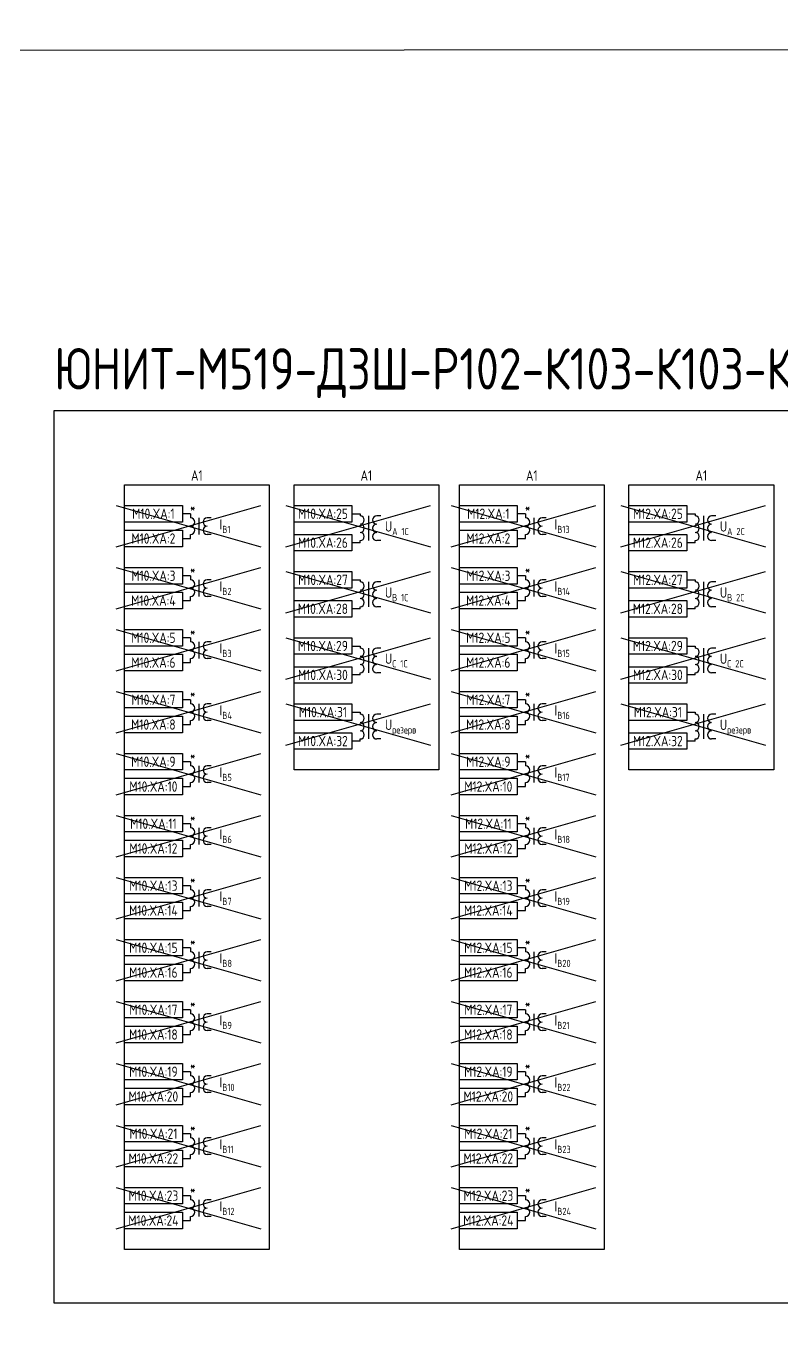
# Model space of a CAD drawing. Header units: millimetres. Extents: x -1315 to 7958, y -96 to 618.
# Drawn here: x -1056.3 to -873.5, y 303 to 618 of the extents above; entities that cross this region are included whole.
import ezdxf

# ---------------------------------------------------------------- set-up
doc = ezdxf.new("R2010")
doc.units = ezdxf.units.MM
doc.styles.add('Gost_type_A', font='GOST_A.TTF')

msp = doc.modelspace()

# ---------------------------------------------------------------- linework, layer by layer
at = {"color": 210}
for p, q in [((-1034.54, 502), (-999.54, 492)), ((-1034.54, 492), (-999.54, 502)), ((-993.54, 502), (-958.54, 492)), ((-993.54, 492), (-958.54, 502)), ((-953.54, 502), (-918.54, 492)), ((-953.54, 492), (-918.54, 502)), ((-912.54, 502), (-877.54, 492)), ((-912.54, 492), (-877.54, 502)), ((-1034.54, 487), (-999.54, 477)), ((-1034.54, 477), (-999.54, 487)), ((-993.54, 486), (-958.54, 476)), ((-993.54, 476), (-958.54, 486)), ((-953.54, 487), (-918.54, 477)), ((-953.54, 477), (-918.54, 487)), ((-912.54, 486), (-877.54, 476)), ((-912.54, 476), (-877.54, 486)), ((-1034.54, 472), (-999.54, 462)), ((-1034.54, 462), (-999.54, 472)), ((-993.54, 470), (-958.54, 460)), ((-993.54, 460), (-958.54, 470)), ((-953.54, 472), (-918.54, 462)), ((-953.54, 462), (-918.54, 472)), ((-912.54, 470), (-877.54, 460)), ((-912.54, 460), (-877.54, 470)), ((-1034.54, 457), (-999.54, 447)), ((-1034.54, 447), (-999.54, 457)), ((-953.54, 457), (-918.54, 447)), ((-953.54, 447), (-918.54, 457)), ((-1034.54, 442), (-999.54, 432)), ((-1034.54, 432), (-999.54, 442)), ((-953.54, 442), (-918.54, 432)), ((-953.54, 432), (-918.54, 442)), ((-1034.54, 427), (-999.54, 417)), ((-1034.54, 417), (-999.54, 427)), ((-953.54, 427), (-918.54, 417)), ((-953.54, 417), (-918.54, 427)), ((-1034.54, 412), (-999.54, 402)), ((-1034.54, 402), (-999.54, 412)), ((-953.54, 412), (-918.54, 402)), ((-953.54, 402), (-918.54, 412)), ((-1034.54, 397), (-999.54, 387)), ((-1034.54, 387), (-999.54, 397)), ((-1034.54, 382), (-999.54, 372)), ((-1034.54, 372), (-999.54, 382)), ((-1034.54, 367), (-999.54, 357)), ((-1034.54, 357), (-999.54, 367)), ((-1034.54, 352), (-999.54, 342)), ((-1034.54, 342), (-999.54, 352)), ((-1034.54, 337), (-999.54, 327)), ((-1034.54, 327), (-999.54, 337))]:
    msp.add_line(p, q, dxfattribs=at)
for p, q in [((-1016.54, 500), (-1018.54, 500)), ((-935.54, 500), (-937.54, 500)), ((-1018.54, 494), (-1016.54, 494)), ((-937.54, 494), (-935.54, 494)), ((-1016.54, 485), (-1018.54, 485)), ((-935.54, 485), (-937.54, 485)), ((-1018.54, 479), (-1016.54, 479)), ((-937.54, 479), (-935.54, 479)), ((-1016.54, 470), (-1018.54, 470)), ((-935.54, 470), (-937.54, 470)), ((-1018.54, 464), (-1016.54, 464)), ((-937.54, 464), (-935.54, 464)), ((-1016.54, 455), (-1018.54, 455)), ((-935.54, 455), (-937.54, 455)), ((-1018.54, 449), (-1016.54, 449)), ((-937.54, 449), (-935.54, 449)), ((-1016.54, 440), (-1018.54, 440)), ((-935.54, 440), (-937.54, 440)), ((-1018.54, 434), (-1016.54, 434)), ((-937.54, 434), (-935.54, 434)), ((-1016.54, 425), (-1018.54, 425)), ((-935.54, 425), (-937.54, 425)), ((-1018.54, 419), (-1016.54, 419)), ((-937.54, 419), (-935.54, 419)), ((-1016.54, 410), (-1018.54, 410)), ((-935.54, 410), (-937.54, 410)), ((-1018.54, 404), (-1016.54, 404)), ((-937.54, 404), (-935.54, 404)), ((-1016.54, 395), (-1018.54, 395)), ((-935.54, 395), (-937.54, 395)), ((-1018.54, 389), (-1016.54, 389)), ((-937.54, 389), (-935.54, 389)), ((-1016.54, 380), (-1018.54, 380)), ((-935.54, 380), (-937.54, 380)), ((-1018.54, 374), (-1016.54, 374)), ((-937.54, 374), (-935.54, 374)), ((-1016.54, 365), (-1018.54, 365)), ((-935.54, 365), (-937.54, 365)), ((-1018.54, 359), (-1016.54, 359)), ((-937.54, 359), (-935.54, 359)), ((-1016.54, 350), (-1018.54, 350)), ((-935.54, 350), (-937.54, 350)), ((-1018.54, 344), (-1016.54, 344)), ((-937.54, 344), (-935.54, 344)), ((-1016.54, 335), (-1018.54, 335)), ((-935.54, 335), (-937.54, 335)), ((-1018.54, 329), (-1016.54, 329)), ((-937.54, 329), (-935.54, 329))]:
    msp.add_line(p, q)
at = {"ltscale": 4}
for p, q in [((-1016.54, 500), (-1016.54, 499)), ((-1016.54, 499.5), (-1016.54, 499)), ((-1014.54, 499), (-1014.54, 495)), ((-1014.54, 499), (-1014.54, 495)), ((-1011.54, 499), (-1012.54, 499)), ((-1011.54, 499), (-1012.54, 499)), ((-977.54, 500), (-975.54, 500)), ((-975.54, 500), (-975.54, 499.5)), ((-975.54, 500), (-975.54, 499.5)), ((-973.54, 499.5), (-973.54, 495.5)), ((-970.54, 499.5), (-971.54, 499.5)), ((-935.54, 500), (-935.54, 499)), ((-935.54, 499.5), (-935.54, 499)), ((-933.54, 499), (-933.54, 495)), ((-933.54, 499), (-933.54, 495)), ((-930.54, 499), (-931.54, 499)), ((-930.54, 499), (-931.54, 499)), ((-896.54, 500), (-894.54, 500)), ((-894.54, 500), (-894.54, 499.5)), ((-894.54, 500), (-894.54, 499.5)), ((-892.54, 499.5), (-892.54, 495.5)), ((-889.54, 499.5), (-890.54, 499.5)), ((-1016.54, 494), (-1016.54, 495)), ((-1011.54, 495), (-1012.54, 495)), ((-1011.54, 495), (-1012.54, 495)), ((-973.54, 497.5), (-973.54, 493.5)), ((-935.54, 494), (-935.54, 495)), ((-930.54, 495), (-931.54, 495)), ((-930.54, 495), (-931.54, 495)), ((-892.54, 497.5), (-892.54, 493.5)), ((-975.54, 493), (-977.54, 493)), ((-975.54, 493), (-975.54, 493.5)), ((-970.54, 493.5), (-971.54, 493.5)), ((-894.54, 493), (-896.54, 493)), ((-894.54, 493), (-894.54, 493.5)), ((-889.54, 493.5), (-890.54, 493.5)), ((-1016.54, 485), (-1016.54, 484)), ((-1016.54, 484.5), (-1016.54, 484)), ((-1014.54, 484), (-1014.54, 480)), ((-1014.54, 484), (-1014.54, 480)), ((-1011.54, 484), (-1012.54, 484)), ((-1011.54, 484), (-1012.54, 484)), ((-977.54, 484), (-975.54, 484)), ((-975.54, 484), (-975.54, 483.5)), ((-975.54, 484), (-975.54, 483.5)), ((-973.54, 483.5), (-973.54, 479.5)), ((-970.54, 483.5), (-971.54, 483.5)), ((-935.54, 485), (-935.54, 484)), ((-935.54, 484.5), (-935.54, 484)), ((-933.54, 484), (-933.54, 480)), ((-933.54, 484), (-933.54, 480)), ((-930.54, 484), (-931.54, 484)), ((-930.54, 484), (-931.54, 484)), ((-896.54, 484), (-894.54, 484)), ((-894.54, 484), (-894.54, 483.5)), ((-894.54, 484), (-894.54, 483.5)), ((-892.54, 483.5), (-892.54, 479.5)), ((-889.54, 483.5), (-890.54, 483.5)), ((-1016.54, 479), (-1016.54, 480)), ((-1011.54, 480), (-1012.54, 480)), ((-1011.54, 480), (-1012.54, 480)), ((-973.54, 481.5), (-973.54, 477.5)), ((-935.54, 479), (-935.54, 480)), ((-930.54, 480), (-931.54, 480)), ((-930.54, 480), (-931.54, 480)), ((-892.54, 481.5), (-892.54, 477.5)), ((-975.54, 477), (-977.54, 477)), ((-975.54, 477), (-975.54, 477.5)), ((-970.54, 477.5), (-971.54, 477.5)), ((-894.54, 477), (-896.54, 477)), ((-894.54, 477), (-894.54, 477.5)), ((-889.54, 477.5), (-890.54, 477.5)), ((-1016.54, 470), (-1016.54, 469)), ((-1016.54, 469.5), (-1016.54, 469)), ((-935.54, 470), (-935.54, 469)), ((-935.54, 469.5), (-935.54, 469)), ((-1014.54, 469), (-1014.54, 465)), ((-1014.54, 469), (-1014.54, 465)), ((-1011.54, 469), (-1012.54, 469)), ((-1011.54, 469), (-1012.54, 469)), ((-977.54, 468), (-975.54, 468)), ((-975.54, 468), (-975.54, 467.5)), ((-975.54, 468), (-975.54, 467.5)), ((-973.54, 467.5), (-973.54, 463.5)), ((-970.54, 467.5), (-971.54, 467.5)), ((-933.54, 469), (-933.54, 465)), ((-933.54, 469), (-933.54, 465)), ((-930.54, 469), (-931.54, 469)), ((-930.54, 469), (-931.54, 469)), ((-896.54, 468), (-894.54, 468)), ((-894.54, 468), (-894.54, 467.5)), ((-894.54, 468), (-894.54, 467.5)), ((-892.54, 467.5), (-892.54, 463.5)), ((-889.54, 467.5), (-890.54, 467.5)), ((-1016.54, 464), (-1016.54, 465)), ((-1011.54, 465), (-1012.54, 465)), ((-1011.54, 465), (-1012.54, 465)), ((-973.54, 465.5), (-973.54, 461.5)), ((-935.54, 464), (-935.54, 465)), ((-930.54, 465), (-931.54, 465)), ((-930.54, 465), (-931.54, 465)), ((-892.54, 465.5), (-892.54, 461.5)), ((-975.54, 461), (-977.54, 461)), ((-975.54, 461), (-975.54, 461.5)), ((-970.54, 461.5), (-971.54, 461.5)), ((-894.54, 461), (-896.54, 461)), ((-894.54, 461), (-894.54, 461.5)), ((-889.54, 461.5), (-890.54, 461.5)), ((-1016.54, 455), (-1016.54, 454)), ((-1016.54, 454.5), (-1016.54, 454)), ((-1014.54, 454), (-1014.54, 450)), ((-1014.54, 454), (-1014.54, 450)), ((-1011.54, 454), (-1012.54, 454)), ((-1011.54, 454), (-1012.54, 454)), ((-935.54, 455), (-935.54, 454)), ((-935.54, 454.5), (-935.54, 454)), ((-933.54, 454), (-933.54, 450)), ((-933.54, 454), (-933.54, 450)), ((-930.54, 454), (-931.54, 454)), ((-930.54, 454), (-931.54, 454)), ((-977.54, 452), (-975.54, 452)), ((-975.54, 452), (-975.54, 451.5)), ((-975.54, 452), (-975.54, 451.5)), ((-973.54, 451.5), (-973.54, 447.5)), ((-970.54, 451.5), (-971.54, 451.5)), ((-896.54, 452), (-894.54, 452)), ((-894.54, 452), (-894.54, 451.5)), ((-894.54, 452), (-894.54, 451.5)), ((-892.54, 451.5), (-892.54, 447.5)), ((-889.54, 451.5), (-890.54, 451.5)), ((-1016.54, 449), (-1016.54, 450)), ((-1011.54, 450), (-1012.54, 450)), ((-1011.54, 450), (-1012.54, 450)), ((-973.54, 449.5), (-973.54, 445.5)), ((-935.54, 449), (-935.54, 450)), ((-930.54, 450), (-931.54, 450)), ((-930.54, 450), (-931.54, 450)), ((-892.54, 449.5), (-892.54, 445.5)), ((-975.54, 445), (-977.54, 445)), ((-975.54, 445), (-975.54, 445.5)), ((-970.54, 445.5), (-971.54, 445.5)), ((-894.54, 445), (-896.54, 445)), ((-894.54, 445), (-894.54, 445.5)), ((-889.54, 445.5), (-890.54, 445.5)), ((-1016.54, 440), (-1016.54, 439)), ((-1016.54, 439.5), (-1016.54, 439)), ((-1014.54, 439), (-1014.54, 435)), ((-1014.54, 439), (-1014.54, 435)), ((-1011.54, 439), (-1012.54, 439)), ((-1011.54, 439), (-1012.54, 439)), ((-935.54, 440), (-935.54, 439)), ((-935.54, 439.5), (-935.54, 439)), ((-933.54, 439), (-933.54, 435)), ((-933.54, 439), (-933.54, 435)), ((-930.54, 439), (-931.54, 439)), ((-930.54, 439), (-931.54, 439)), ((-1016.54, 434), (-1016.54, 435)), ((-1011.54, 435), (-1012.54, 435)), ((-1011.54, 435), (-1012.54, 435)), ((-935.54, 434), (-935.54, 435)), ((-930.54, 435), (-931.54, 435)), ((-930.54, 435), (-931.54, 435)), ((-1016.54, 425), (-1016.54, 424)), ((-1016.54, 424.5), (-1016.54, 424)), ((-1014.54, 424), (-1014.54, 420)), ((-1014.54, 424), (-1014.54, 420)), ((-1011.54, 424), (-1012.54, 424)), ((-1011.54, 424), (-1012.54, 424)), ((-935.54, 425), (-935.54, 424)), ((-935.54, 424.5), (-935.54, 424)), ((-933.54, 424), (-933.54, 420)), ((-933.54, 424), (-933.54, 420)), ((-930.54, 424), (-931.54, 424)), ((-930.54, 424), (-931.54, 424)), ((-1016.54, 419), (-1016.54, 420)), ((-1011.54, 420), (-1012.54, 420)), ((-1011.54, 420), (-1012.54, 420)), ((-935.54, 419), (-935.54, 420)), ((-930.54, 420), (-931.54, 420)), ((-930.54, 420), (-931.54, 420)), ((-1016.54, 410), (-1016.54, 409)), ((-1016.54, 409.5), (-1016.54, 409)), ((-935.54, 410), (-935.54, 409)), ((-935.54, 409.5), (-935.54, 409)), ((-1014.54, 409), (-1014.54, 405)), ((-1014.54, 409), (-1014.54, 405)), ((-1011.54, 409), (-1012.54, 409)), ((-1011.54, 409), (-1012.54, 409)), ((-933.54, 409), (-933.54, 405)), ((-933.54, 409), (-933.54, 405)), ((-930.54, 409), (-931.54, 409)), ((-930.54, 409), (-931.54, 409)), ((-1016.54, 404), (-1016.54, 405)), ((-1011.54, 405), (-1012.54, 405)), ((-1011.54, 405), (-1012.54, 405)), ((-935.54, 404), (-935.54, 405)), ((-930.54, 405), (-931.54, 405)), ((-930.54, 405), (-931.54, 405)), ((-1016.54, 395), (-1016.54, 394)), ((-1016.54, 394.5), (-1016.54, 394)), ((-1014.54, 394), (-1014.54, 390)), ((-1014.54, 394), (-1014.54, 390)), ((-1011.54, 394), (-1012.54, 394)), ((-1011.54, 394), (-1012.54, 394)), ((-935.54, 395), (-935.54, 394)), ((-935.54, 394.5), (-935.54, 394)), ((-933.54, 394), (-933.54, 390)), ((-933.54, 394), (-933.54, 390)), ((-930.54, 394), (-931.54, 394)), ((-930.54, 394), (-931.54, 394)), ((-1016.54, 389), (-1016.54, 390)), ((-1011.54, 390), (-1012.54, 390)), ((-1011.54, 390), (-1012.54, 390)), ((-935.54, 389), (-935.54, 390)), ((-930.54, 390), (-931.54, 390)), ((-930.54, 390), (-931.54, 390)), ((-1016.54, 380), (-1016.54, 379)), ((-1016.54, 379.5), (-1016.54, 379)), ((-1014.54, 379), (-1014.54, 375)), ((-1014.54, 379), (-1014.54, 375)), ((-1011.54, 379), (-1012.54, 379)), ((-1011.54, 379), (-1012.54, 379)), ((-935.54, 380), (-935.54, 379)), ((-935.54, 379.5), (-935.54, 379)), ((-933.54, 379), (-933.54, 375)), ((-933.54, 379), (-933.54, 375)), ((-930.54, 379), (-931.54, 379)), ((-930.54, 379), (-931.54, 379)), ((-1016.54, 374), (-1016.54, 375)), ((-1011.54, 375), (-1012.54, 375)), ((-1011.54, 375), (-1012.54, 375)), ((-935.54, 374), (-935.54, 375)), ((-930.54, 375), (-931.54, 375)), ((-930.54, 375), (-931.54, 375)), ((-1016.54, 365), (-1016.54, 364)), ((-1016.54, 364.5), (-1016.54, 364)), ((-1014.54, 364), (-1014.54, 360)), ((-1014.54, 364), (-1014.54, 360)), ((-1011.54, 364), (-1012.54, 364)), ((-1011.54, 364), (-1012.54, 364)), ((-935.54, 365), (-935.54, 364)), ((-935.54, 364.5), (-935.54, 364)), ((-933.54, 364), (-933.54, 360)), ((-933.54, 364), (-933.54, 360)), ((-930.54, 364), (-931.54, 364)), ((-930.54, 364), (-931.54, 364)), ((-1016.54, 359), (-1016.54, 360)), ((-1011.54, 360), (-1012.54, 360)), ((-1011.54, 360), (-1012.54, 360)), ((-935.54, 359), (-935.54, 360)), ((-930.54, 360), (-931.54, 360)), ((-930.54, 360), (-931.54, 360)), ((-1016.54, 350), (-1016.54, 349)), ((-935.54, 350), (-935.54, 349)), ((-1016.54, 349.5), (-1016.54, 349)), ((-1014.54, 349), (-1014.54, 345)), ((-1014.54, 349), (-1014.54, 345)), ((-1011.54, 349), (-1012.54, 349)), ((-1011.54, 349), (-1012.54, 349)), ((-935.54, 349.5), (-935.54, 349)), ((-933.54, 349), (-933.54, 345)), ((-933.54, 349), (-933.54, 345)), ((-930.54, 349), (-931.54, 349)), ((-930.54, 349), (-931.54, 349)), ((-1016.54, 344), (-1016.54, 345)), ((-1011.54, 345), (-1012.54, 345)), ((-1011.54, 345), (-1012.54, 345)), ((-935.54, 344), (-935.54, 345)), ((-930.54, 345), (-931.54, 345)), ((-930.54, 345), (-931.54, 345)), ((-1016.54, 335), (-1016.54, 334)), ((-1016.54, 334.5), (-1016.54, 334)), ((-1014.54, 334), (-1014.54, 330)), ((-1014.54, 334), (-1014.54, 330)), ((-1011.54, 334), (-1012.54, 334)), ((-1011.54, 334), (-1012.54, 334)), ((-935.54, 335), (-935.54, 334)), ((-935.54, 334.5), (-935.54, 334)), ((-933.54, 334), (-933.54, 330)), ((-933.54, 334), (-933.54, 330)), ((-930.54, 334), (-931.54, 334)), ((-930.54, 334), (-931.54, 334)), ((-1016.54, 329), (-1016.54, 330)), ((-1011.54, 330), (-1012.54, 330)), ((-1011.54, 330), (-1012.54, 330)), ((-935.54, 329), (-935.54, 330)), ((-930.54, 330), (-931.54, 330)), ((-930.54, 330), (-931.54, 330))]:
    msp.add_line(p, q, dxfattribs=at)
at = {"color": 92}
for p, q in [((-993.54, 454), (-958.54, 444)), ((-993.54, 444), (-958.54, 454)), ((-912.54, 454), (-877.54, 444)), ((-912.54, 444), (-877.54, 454)), ((-953.54, 397), (-918.54, 387)), ((-953.54, 387), (-918.54, 397)), ((-953.54, 382), (-918.54, 372)), ((-953.54, 372), (-918.54, 382)), ((-953.54, 367), (-918.54, 357)), ((-953.54, 357), (-918.54, 367)), ((-953.54, 352), (-918.54, 342)), ((-953.54, 342), (-918.54, 352)), ((-953.54, 337), (-918.54, 327)), ((-953.54, 327), (-918.54, 337))]:
    msp.add_line(p, q, dxfattribs=at)
for points in [[(-1315, 612), (7958.16, 618), (7958.16, -90), (-1315, -96)], [(-1049.54, 525), (5.46, 525), (5.46, 309), (-1049.54, 309)], [(-1032.54, 507), (-997.54, 507), (-997.54, 322), (-1032.54, 322)], [(-991.54, 507), (-956.54, 507), (-956.54, 438), (-991.54, 438)], [(-951.54, 507), (-916.54, 507), (-916.54, 322), (-951.54, 322)], [(-910.54, 507), (-875.54, 507), (-875.54, 438), (-910.54, 438)], [(-1032.54, 502), (-1018.54, 502), (-1018.54, 498), (-1032.54, 498)], [(-991.54, 502), (-977.54, 502), (-977.54, 498), (-991.54, 498)], [(-951.54, 502), (-937.54, 502), (-937.54, 498), (-951.54, 498)], [(-910.54, 502), (-896.54, 502), (-896.54, 498), (-910.54, 498)], [(-1032.54, 496), (-1018.54, 496), (-1018.54, 492), (-1032.54, 492)], [(-991.54, 495), (-977.54, 495), (-977.54, 491), (-991.54, 491)], [(-951.54, 496), (-937.54, 496), (-937.54, 492), (-951.54, 492)], [(-910.54, 495), (-896.54, 495), (-896.54, 491), (-910.54, 491)], [(-1032.54, 487), (-1018.54, 487), (-1018.54, 483), (-1032.54, 483)], [(-991.54, 486), (-977.54, 486), (-977.54, 482), (-991.54, 482)], [(-951.54, 487), (-937.54, 487), (-937.54, 483), (-951.54, 483)], [(-910.54, 486), (-896.54, 486), (-896.54, 482), (-910.54, 482)], [(-1032.54, 481), (-1018.54, 481), (-1018.54, 477), (-1032.54, 477)], [(-991.54, 479), (-977.54, 479), (-977.54, 475), (-991.54, 475)], [(-951.54, 481), (-937.54, 481), (-937.54, 477), (-951.54, 477)], [(-910.54, 479), (-896.54, 479), (-896.54, 475), (-910.54, 475)], [(-1032.54, 472), (-1018.54, 472), (-1018.54, 468), (-1032.54, 468)], [(-991.54, 470), (-977.54, 470), (-977.54, 466), (-991.54, 466)], [(-951.54, 472), (-937.54, 472), (-937.54, 468), (-951.54, 468)], [(-910.54, 470), (-896.54, 470), (-896.54, 466), (-910.54, 466)], [(-1032.54, 466), (-1018.54, 466), (-1018.54, 462), (-1032.54, 462)], [(-951.54, 466), (-937.54, 466), (-937.54, 462), (-951.54, 462)], [(-991.54, 463), (-977.54, 463), (-977.54, 459), (-991.54, 459)], [(-910.54, 463), (-896.54, 463), (-896.54, 459), (-910.54, 459)], [(-1032.54, 457), (-1018.54, 457), (-1018.54, 453), (-1032.54, 453)], [(-951.54, 457), (-937.54, 457), (-937.54, 453), (-951.54, 453)], [(-991.54, 454), (-977.54, 454), (-977.54, 450), (-991.54, 450)], [(-910.54, 454), (-896.54, 454), (-896.54, 450), (-910.54, 450)], [(-1032.54, 451), (-1018.54, 451), (-1018.54, 447), (-1032.54, 447)], [(-951.54, 451), (-937.54, 451), (-937.54, 447), (-951.54, 447)], [(-991.54, 447), (-977.54, 447), (-977.54, 443), (-991.54, 443)], [(-910.54, 447), (-896.54, 447), (-896.54, 443), (-910.54, 443)], [(-1032.54, 442), (-1018.54, 442), (-1018.54, 438), (-1032.54, 438)], [(-951.54, 442), (-937.54, 442), (-937.54, 438), (-951.54, 438)], [(-1032.54, 436), (-1018.54, 436), (-1018.54, 432), (-1032.54, 432)], [(-951.54, 436), (-937.54, 436), (-937.54, 432), (-951.54, 432)], [(-1032.54, 427), (-1018.54, 427), (-1018.54, 423), (-1032.54, 423)], [(-951.54, 427), (-937.54, 427), (-937.54, 423), (-951.54, 423)], [(-1032.54, 421), (-1018.54, 421), (-1018.54, 417), (-1032.54, 417)], [(-951.54, 421), (-937.54, 421), (-937.54, 417), (-951.54, 417)], [(-1032.54, 412), (-1018.54, 412), (-1018.54, 408), (-1032.54, 408)], [(-951.54, 412), (-937.54, 412), (-937.54, 408), (-951.54, 408)], [(-1032.54, 406), (-1018.54, 406), (-1018.54, 402), (-1032.54, 402)], [(-951.54, 406), (-937.54, 406), (-937.54, 402), (-951.54, 402)], [(-1032.54, 397), (-1018.54, 397), (-1018.54, 393), (-1032.54, 393)], [(-951.54, 397), (-937.54, 397), (-937.54, 393), (-951.54, 393)], [(-1032.54, 391), (-1018.54, 391), (-1018.54, 387), (-1032.54, 387)], [(-951.54, 391), (-937.54, 391), (-937.54, 387), (-951.54, 387)], [(-1032.54, 382), (-1018.54, 382), (-1018.54, 378), (-1032.54, 378)], [(-951.54, 382), (-937.54, 382), (-937.54, 378), (-951.54, 378)], [(-1032.54, 376), (-1018.54, 376), (-1018.54, 372), (-1032.54, 372)], [(-951.54, 376), (-937.54, 376), (-937.54, 372), (-951.54, 372)], [(-1032.54, 367), (-1018.54, 367), (-1018.54, 363), (-1032.54, 363)], [(-951.54, 367), (-937.54, 367), (-937.54, 363), (-951.54, 363)], [(-1032.54, 361), (-1018.54, 361), (-1018.54, 357), (-1032.54, 357)], [(-951.54, 361), (-937.54, 361), (-937.54, 357), (-951.54, 357)], [(-1032.54, 352), (-1018.54, 352), (-1018.54, 348), (-1032.54, 348)], [(-951.54, 352), (-937.54, 352), (-937.54, 348), (-951.54, 348)], [(-1032.54, 346), (-1018.54, 346), (-1018.54, 342), (-1032.54, 342)], [(-951.54, 346), (-937.54, 346), (-937.54, 342), (-951.54, 342)], [(-1032.54, 337), (-1018.54, 337), (-1018.54, 333), (-1032.54, 333)], [(-951.54, 337), (-937.54, 337), (-937.54, 333), (-951.54, 333)], [(-1032.54, 331), (-1018.54, 331), (-1018.54, 327), (-1032.54, 327)], [(-951.54, 331), (-937.54, 331), (-937.54, 327), (-951.54, 327)]]:
    msp.add_lwpolyline(points, close=True)
at = {"ltscale": 4}
for centre, start, end in [((-1016.54, 498), 270, 90), ((-1016.54, 498), 270, 90), ((-1012.54, 498), 90, 270), ((-1012.54, 498), 90, 270), ((-975.54, 498.5), 270, 90), ((-971.54, 498.5), 90, 270), ((-971.54, 498.5), 90, 270), ((-935.54, 498), 270, 90), ((-935.54, 498), 270, 90), ((-931.54, 498), 90, 270), ((-931.54, 498), 90, 270), ((-894.54, 498.5), 270, 90), ((-890.54, 498.5), 90, 270), ((-890.54, 498.5), 90, 270), ((-1016.54, 496), 270, 90), ((-1016.54, 496), 270, 90), ((-1012.54, 496), 90, 270), ((-1012.54, 496), 90, 270), ((-975.54, 496.5), 270, 90), ((-975.54, 494.5), 270, 90), ((-971.54, 496.5), 90, 270), ((-971.54, 496.5), 90, 270), ((-971.54, 494.5), 90, 270), ((-935.54, 496), 270, 90), ((-935.54, 496), 270, 90), ((-931.54, 496), 90, 270), ((-931.54, 496), 90, 270), ((-894.54, 496.5), 270, 90), ((-894.54, 494.5), 270, 90), ((-890.54, 496.5), 90, 270), ((-890.54, 496.5), 90, 270), ((-890.54, 494.5), 90, 270), ((-1016.54, 483), 270, 90), ((-1016.54, 483), 270, 90), ((-1016.54, 481), 270, 90), ((-1016.54, 481), 270, 90), ((-1012.54, 483), 90, 270), ((-1012.54, 483), 90, 270), ((-1012.54, 481), 90, 270), ((-1012.54, 481), 90, 270), ((-975.54, 482.5), 270, 90), ((-971.54, 482.5), 90, 270), ((-971.54, 482.5), 90, 270), ((-935.54, 483), 270, 90), ((-935.54, 483), 270, 90), ((-935.54, 481), 270, 90), ((-935.54, 481), 270, 90), ((-931.54, 483), 90, 270), ((-931.54, 483), 90, 270), ((-931.54, 481), 90, 270), ((-931.54, 481), 90, 270), ((-894.54, 482.5), 270, 90), ((-890.54, 482.5), 90, 270), ((-890.54, 482.5), 90, 270), ((-975.54, 480.5), 270, 90), ((-975.54, 478.5), 270, 90), ((-971.54, 480.5), 90, 270), ((-971.54, 480.5), 90, 270), ((-971.54, 478.5), 90, 270), ((-894.54, 480.5), 270, 90), ((-894.54, 478.5), 270, 90), ((-890.54, 480.5), 90, 270), ((-890.54, 480.5), 90, 270), ((-890.54, 478.5), 90, 270), ((-1016.54, 468), 270, 90), ((-1016.54, 468), 270, 90), ((-1016.54, 466), 270, 90), ((-1016.54, 466), 270, 90), ((-1012.54, 468), 90, 270), ((-1012.54, 468), 90, 270), ((-1012.54, 466), 90, 270), ((-1012.54, 466), 90, 270), ((-975.54, 466.5), 270, 90), ((-971.54, 466.5), 90, 270), ((-971.54, 466.5), 90, 270), ((-935.54, 468), 270, 90), ((-935.54, 468), 270, 90), ((-935.54, 466), 270, 90), ((-935.54, 466), 270, 90), ((-931.54, 468), 90, 270), ((-931.54, 468), 90, 270), ((-931.54, 466), 90, 270), ((-931.54, 466), 90, 270), ((-894.54, 466.5), 270, 90), ((-890.54, 466.5), 90, 270), ((-890.54, 466.5), 90, 270), ((-975.54, 464.5), 270, 90), ((-975.54, 462.5), 270, 90), ((-971.54, 464.5), 90, 270), ((-971.54, 464.5), 90, 270), ((-971.54, 462.5), 90, 270), ((-894.54, 464.5), 270, 90), ((-894.54, 462.5), 270, 90), ((-890.54, 464.5), 90, 270), ((-890.54, 464.5), 90, 270), ((-890.54, 462.5), 90, 270), ((-1016.54, 453), 270, 90), ((-1016.54, 453), 270, 90), ((-1012.54, 453), 90, 270), ((-1012.54, 453), 90, 270), ((-935.54, 453), 270, 90), ((-935.54, 453), 270, 90), ((-931.54, 453), 90, 270), ((-931.54, 453), 90, 270), ((-1016.54, 451), 270, 90), ((-1016.54, 451), 270, 90), ((-1012.54, 451), 90, 270), ((-1012.54, 451), 90, 270), ((-975.54, 450.5), 270, 90), ((-971.54, 450.5), 90, 270), ((-971.54, 450.5), 90, 270), ((-935.54, 451), 270, 90), ((-935.54, 451), 270, 90), ((-931.54, 451), 90, 270), ((-931.54, 451), 90, 270), ((-894.54, 450.5), 270, 90), ((-890.54, 450.5), 90, 270), ((-890.54, 450.5), 90, 270), ((-975.54, 448.5), 270, 90), ((-975.54, 446.5), 270, 90), ((-971.54, 448.5), 90, 270), ((-971.54, 448.5), 90, 270), ((-971.54, 446.5), 90, 270), ((-894.54, 448.5), 270, 90), ((-894.54, 446.5), 270, 90), ((-890.54, 448.5), 90, 270), ((-890.54, 448.5), 90, 270), ((-890.54, 446.5), 90, 270), ((-1016.54, 438), 270, 90), ((-1016.54, 438), 270, 90), ((-1012.54, 438), 90, 270), ((-1012.54, 438), 90, 270), ((-935.54, 438), 270, 90), ((-935.54, 438), 270, 90), ((-931.54, 438), 90, 270), ((-931.54, 438), 90, 270), ((-1016.54, 436), 270, 90), ((-1016.54, 436), 270, 90), ((-1012.54, 436), 90, 270), ((-1012.54, 436), 90, 270), ((-935.54, 436), 270, 90), ((-935.54, 436), 270, 90), ((-931.54, 436), 90, 270), ((-931.54, 436), 90, 270), ((-1016.54, 423), 270, 90), ((-1016.54, 423), 270, 90), ((-1012.54, 423), 90, 270), ((-1012.54, 423), 90, 270), ((-935.54, 423), 270, 90), ((-935.54, 423), 270, 90), ((-931.54, 423), 90, 270), ((-931.54, 423), 90, 270), ((-1016.54, 421), 270, 90), ((-1016.54, 421), 270, 90), ((-1012.54, 421), 90, 270), ((-1012.54, 421), 90, 270), ((-935.54, 421), 270, 90), ((-935.54, 421), 270, 90), ((-931.54, 421), 90, 270), ((-931.54, 421), 90, 270), ((-1016.54, 408), 270, 90), ((-1016.54, 408), 270, 90), ((-1016.54, 406), 270, 90), ((-1016.54, 406), 270, 90), ((-1012.54, 408), 90, 270), ((-1012.54, 408), 90, 270), ((-1012.54, 406), 90, 270), ((-1012.54, 406), 90, 270), ((-935.54, 408), 270, 90), ((-935.54, 408), 270, 90), ((-935.54, 406), 270, 90), ((-935.54, 406), 270, 90), ((-931.54, 408), 90, 270), ((-931.54, 408), 90, 270), ((-931.54, 406), 90, 270), ((-931.54, 406), 90, 270), ((-1016.54, 393), 270, 90), ((-1016.54, 393), 270, 90), ((-1012.54, 393), 90, 270), ((-1012.54, 393), 90, 270), ((-935.54, 393), 270, 90), ((-935.54, 393), 270, 90), ((-931.54, 393), 90, 270), ((-931.54, 393), 90, 270), ((-1016.54, 391), 270, 90), ((-1016.54, 391), 270, 90), ((-1012.54, 391), 90, 270), ((-1012.54, 391), 90, 270), ((-935.54, 391), 270, 90), ((-935.54, 391), 270, 90), ((-931.54, 391), 90, 270), ((-931.54, 391), 90, 270), ((-1016.54, 378), 270, 90), ((-1016.54, 378), 270, 90), ((-1012.54, 378), 90, 270), ((-1012.54, 378), 90, 270), ((-935.54, 378), 270, 90), ((-935.54, 378), 270, 90), ((-931.54, 378), 90, 270), ((-931.54, 378), 90, 270), ((-1016.54, 376), 270, 90), ((-1016.54, 376), 270, 90), ((-1012.54, 376), 90, 270), ((-1012.54, 376), 90, 270), ((-935.54, 376), 270, 90), ((-935.54, 376), 270, 90), ((-931.54, 376), 90, 270), ((-931.54, 376), 90, 270), ((-1016.54, 363), 270, 90), ((-1016.54, 363), 270, 90), ((-1012.54, 363), 90, 270), ((-1012.54, 363), 90, 270), ((-935.54, 363), 270, 90), ((-935.54, 363), 270, 90), ((-931.54, 363), 90, 270), ((-931.54, 363), 90, 270), ((-1016.54, 361), 270, 90), ((-1016.54, 361), 270, 90), ((-1012.54, 361), 90, 270), ((-1012.54, 361), 90, 270), ((-935.54, 361), 270, 90), ((-935.54, 361), 270, 90), ((-931.54, 361), 90, 270), ((-931.54, 361), 90, 270), ((-1016.54, 348), 270, 90), ((-1016.54, 348), 270, 90), ((-1016.54, 346), 270, 90), ((-1016.54, 346), 270, 90), ((-1012.54, 348), 90, 270), ((-1012.54, 348), 90, 270), ((-1012.54, 346), 90, 270), ((-1012.54, 346), 90, 270), ((-935.54, 348), 270, 90), ((-935.54, 348), 270, 90), ((-935.54, 346), 270, 90), ((-935.54, 346), 270, 90), ((-931.54, 348), 90, 270), ((-931.54, 348), 90, 270), ((-931.54, 346), 90, 270), ((-931.54, 346), 90, 270), ((-1016.54, 333), 270, 90), ((-1016.54, 333), 270, 90), ((-1012.54, 333), 90, 270), ((-1012.54, 333), 90, 270), ((-935.54, 333), 270, 90), ((-935.54, 333), 270, 90), ((-931.54, 333), 90, 270), ((-931.54, 333), 90, 270), ((-1016.54, 331), 270, 90), ((-1016.54, 331), 270, 90), ((-1012.54, 331), 90, 270), ((-1012.54, 331), 90, 270), ((-935.54, 331), 270, 90), ((-935.54, 331), 270, 90), ((-931.54, 331), 90, 270), ((-931.54, 331), 90, 270)]:
    msp.add_arc(centre, 1, start, end, dxfattribs=at)

# ---------------------------------------------------------------- texts
at = {"line_spacing_factor": 0.9, "style": 'Gost_type_A'}
for s, insert, char_height, width, attachment_point in [('ЮНИТ-M519-ДЗШ-Р102-К103-К103-К103-К103-К103-В121-В121-В101-М1С4.0С00-М1С4.0С00-С01.03', (-1049.54, 528), 10, 855, 7), ('A1', (-1015.04, 508), 2.5, 35, 8), ('A1', (-974.04, 508), 2.5, 35, 8), ('A1', (-934.04, 508), 2.5, 35, 8), ('A1', (-893.04, 508), 2.5, 35, 8)]:
    msp.add_mtext(s, dxfattribs=dict(at, insert=insert, char_height=char_height, width=width, attachment_point=attachment_point))
at = {"char_height": 2.5, "style": 'Gost_type_A'}
for s, insert, width, attachment_point in [('M10.XA:1', (-1025.54, 500), 14, 5), ('*', (-1016.04, 501.5), 3, 5), ('M10.XA:25', (-984.54, 500), 14, 5), ('M12.XA:1', (-944.54, 500), 14, 5), ('*', (-935.04, 501.5), 3, 5), ('M12.XA:25', (-903.54, 500), 14, 5), ('\\A1;I{\\H0.7x;\\S^ B1;}', (-1009.54, 497), 8, 4), ('\\A1;U{\\H0.7x;\\S^ A 1C;}', (-969.54, 496.5), 12, 4), ('\\A1;I{\\H0.7x;\\S^ B13;}', (-928.54, 497), 8, 4), ('\\A1;U{\\H0.7x;\\S^ A 2C;}', (-888.54, 496.5), 12, 4), ('M10.XA:2', (-1025.55, 494), 14.018, 5), ('M12.XA:2', (-944.55, 494), 14.018, 5), ('M10.XA:26', (-984.55, 493), 14.018, 5), ('M12.XA:26', (-903.55, 493), 14.018, 5), ('M10.XA:3', (-1025.54, 485), 14, 5), ('*', (-1016.04, 486.5), 3, 5), ('M10.XA:27', (-984.55, 484), 14.018, 5), ('M12.XA:3', (-944.54, 485), 14, 5), ('*', (-935.04, 486.5), 3, 5), ('M12.XA:27', (-903.55, 484), 14.018, 5), ('\\A1;I{\\H0.7x;\\S^ B2;}', (-1009.54, 482), 8, 4), ('\\A1;U{\\H0.7x;\\S^ B 1C;}', (-969.54, 480.5), 12, 4), ('\\A1;I{\\H0.7x;\\S^ B14;}', (-928.54, 482), 8, 4), ('\\A1;U{\\H0.7x;\\S^ B 2C;}', (-888.54, 480.5), 12, 4), ('M10.XA:4', (-1025.55, 478.99), 14.018, 5), ('M12.XA:4', (-944.55, 478.99), 14.018, 5), ('M10.XA:28', (-984.55, 477), 14.018, 5), ('M12.XA:28', (-903.55, 477), 14.018, 5), ('M10.XA:5', (-1025.54, 470), 14, 5), ('*', (-1016.04, 471.5), 3, 5), ('M12.XA:5', (-944.54, 470), 14, 5), ('*', (-935.04, 471.5), 3, 5), ('\\A1;I{\\H0.7x;\\S^ B3;}', (-1009.54, 467), 8, 4), ('M10.XA:29', (-984.55, 468), 14.018, 5), ('\\A1;I{\\H0.7x;\\S^ B15;}', (-928.54, 467), 8, 4), ('M12.XA:29', (-903.55, 468), 14.018, 5), ('M10.XA:6', (-1025.55, 463.99), 14.018, 5), ('\\A1;U{\\H0.7x;\\S^ C 1C;}', (-969.54, 464.5), 12, 4), ('M12.XA:6', (-944.55, 463.99), 14.018, 5), ('\\A1;U{\\H0.7x;\\S^ C 2C;}', (-888.54, 464.5), 12, 4), ('M10.XA:30', (-984.55, 461), 14.018, 5), ('M12.XA:30', (-903.55, 461), 14.018, 5), ('M10.XA:7', (-1025.54, 455), 14, 5), ('*', (-1016.04, 456.5), 3, 5), ('\\A1;I{\\H0.7x;\\S^ B4;}', (-1009.54, 452), 8, 4), ('M12.XA:7', (-944.54, 455), 14, 5), ('*', (-935.04, 456.5), 3, 5), ('\\A1;I{\\H0.7x;\\S^ B16;}', (-928.54, 452), 8, 4), ('M10.XA:31', (-984.55, 452), 14.018, 5), ('M12.XA:31', (-903.55, 452), 14.018, 5), ('M10.XA:8', (-1025.55, 448.99), 14.018, 5), ('\\A1;U{\\H0.7x;\\S^ резерв;}', (-969.54, 448.5), 12, 4), ('M12.XA:8', (-944.55, 448.99), 14.018, 5), ('\\A1;U{\\H0.7x;\\S^ резерв;}', (-888.54, 448.5), 12, 4), ('M10.XA:32', (-984.55, 445), 14.018, 5), ('M12.XA:32', (-903.55, 445), 14.018, 5), ('M10.XA:9', (-1025.54, 440), 14, 5), ('*', (-1016.04, 441.5), 3, 5), ('M12.XA:9', (-944.54, 440), 14, 5), ('*', (-935.04, 441.5), 3, 5), ('\\A1;I{\\H0.7x;\\S^ B5;}', (-1009.54, 437), 8, 4), ('\\A1;I{\\H0.7x;\\S^ B17;}', (-928.54, 437), 8, 4), ('M10.XA:10', (-1025.55, 433.99), 14.018, 5), ('M12.XA:10', (-944.55, 433.99), 14.018, 5), ('M10.XA:11', (-1025.54, 425), 14, 5), ('*', (-1016.04, 426.5), 3, 5), ('M12.XA:11', (-944.54, 425), 14, 5), ('*', (-935.04, 426.5), 3, 5), ('\\A1;I{\\H0.7x;\\S^ B6;}', (-1009.54, 422), 8, 4), ('\\A1;I{\\H0.7x;\\S^ B18;}', (-928.54, 422), 8, 4), ('M10.XA:12', (-1025.55, 419), 14.018, 5), ('M12.XA:12', (-944.55, 419), 14.018, 5), ('M10.XA:13', (-1025.54, 410.01), 14, 5), ('*', (-1016.04, 411.5), 3, 5), ('M12.XA:13', (-944.54, 410.01), 14, 5), ('*', (-935.04, 411.5), 3, 5), ('\\A1;I{\\H0.7x;\\S^ B7;}', (-1009.54, 407), 10.8818, 4), ('\\A1;I{\\H0.7x;\\S^ B19;}', (-928.54, 407), 10.8818, 4), ('M10.XA:14', (-1025.55, 404), 14.018, 5), ('M12.XA:14', (-944.55, 404), 14.018, 5), ('M10.XA:15', (-1025.54, 395), 14, 5), ('*', (-1016.04, 396.5), 3, 5), ('M12.XA:15', (-944.54, 395), 14, 5), ('*', (-935.04, 396.5), 3, 5), ('\\A1;I{\\H0.7x;\\S^ B8;}', (-1009.54, 392), 8, 4), ('\\A1;I{\\H0.7x;\\S^ B20;}', (-928.54, 392), 8, 4), ('M10.XA:16', (-1025.55, 388.99), 14.018, 5), ('M12.XA:16', (-944.55, 388.99), 14.018, 5), ('M10.XA:17', (-1025.54, 380), 14, 5), ('*', (-1016.04, 381.5), 3, 5), ('M12.XA:17', (-944.54, 380), 14, 5), ('*', (-935.04, 381.5), 3, 5), ('\\A1;I{\\H0.7x;\\S^ B9;}', (-1009.54, 377), 8, 4), ('\\A1;I{\\H0.7x;\\S^ B21;}', (-928.54, 377), 8, 4), ('M10.XA:18', (-1025.55, 373.99), 14.018, 5), ('M12.XA:18', (-944.55, 373.99), 14.018, 5), ('M10.XA:19', (-1025.54, 365), 14, 5), ('*', (-1016.04, 366.5), 3, 5), ('M12.XA:19', (-944.54, 365), 14, 5), ('*', (-935.04, 366.5), 3, 5), ('\\A1;I{\\H0.7x;\\S^ B10;}', (-1009.54, 362), 8, 4), ('\\A1;I{\\H0.7x;\\S^ B22;}', (-928.54, 362), 8, 4), ('M10.XA:20', (-1025.55, 358.99), 14.018, 5), ('M12.XA:20', (-944.55, 358.99), 14.018, 5), ('M10.XA:21', (-1025.54, 350), 14, 5), ('*', (-1016.04, 351.5), 3, 5), ('M12.XA:21', (-944.54, 350), 14, 5), ('*', (-935.04, 351.5), 3, 5), ('\\A1;I{\\H0.7x;\\S^ B11;}', (-1009.54, 347), 8, 4), ('\\A1;I{\\H0.7x;\\S^ B23;}', (-928.54, 347), 8, 4), ('M10.XA:22', (-1025.55, 344), 14.018, 5), ('M12.XA:22', (-944.55, 344), 14.018, 5), ('M10.XA:23', (-1025.54, 335), 14, 5), ('*', (-1016.04, 336.5), 3, 5), ('M12.XA:23', (-944.54, 335), 14, 5), ('*', (-935.04, 336.5), 3, 5), ('\\A1;I{\\H0.7x;\\S^ B12;}', (-1009.54, 332), 8, 4), ('\\A1;I{\\H0.7x;\\S^ B24;}', (-928.54, 332), 8, 4), ('M10.XA:24', (-1025.55, 328.99), 14.018, 5), ('M12.XA:24', (-944.55, 328.99), 14.018, 5)]:
    msp.add_mtext(s, dxfattribs=dict(at, insert=insert, width=width, attachment_point=attachment_point))

doc.saveas('drawing.dxf')
